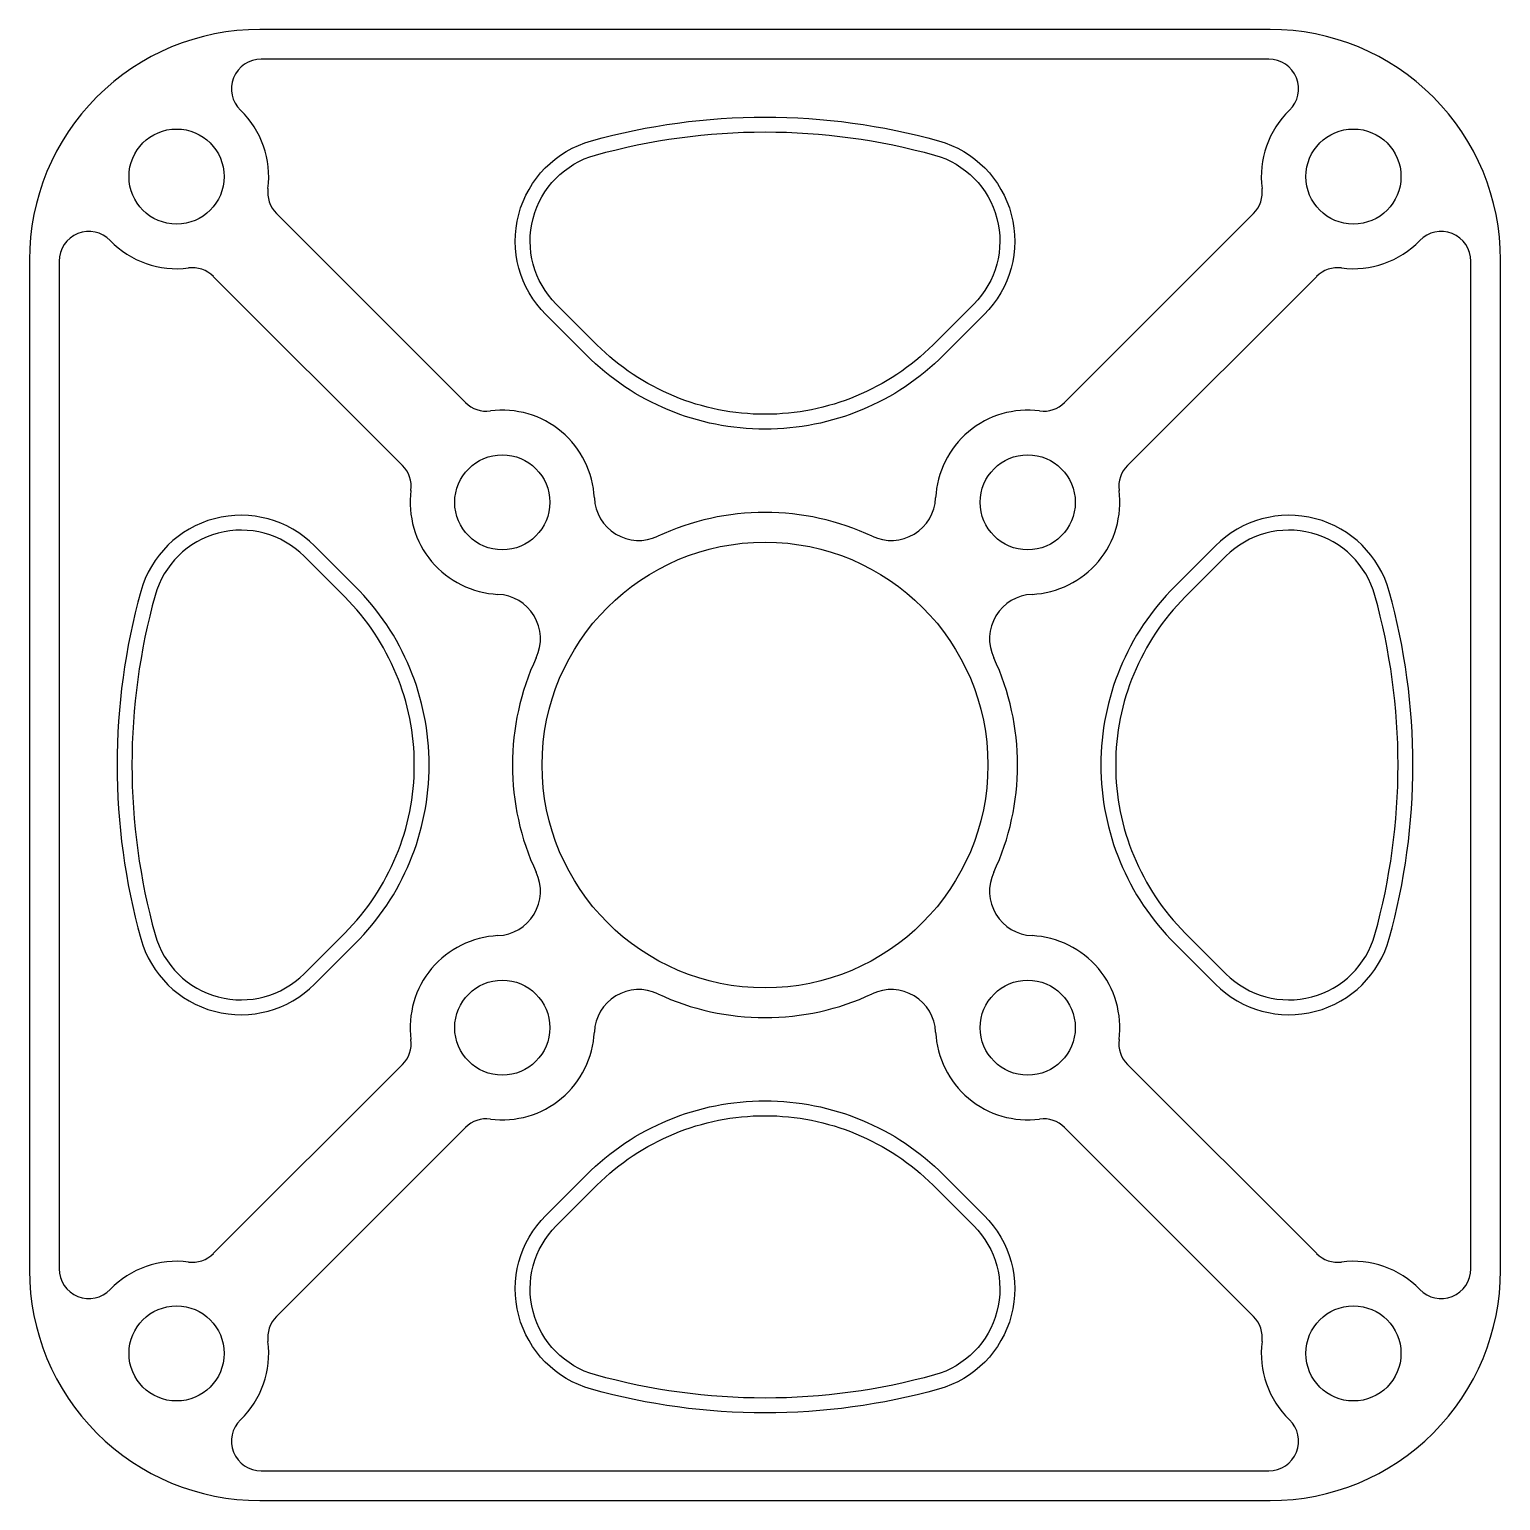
# Model space of a CAD drawing. Header units: millimetres. Extents: x 123.7 to 173.3, y 53.2 to 102.7.
import ezdxf

# ---------------------------------------------------------------- set-up
doc = ezdxf.new("R2010")
doc.units = ezdxf.units.MM

msp = doc.modelspace()

# ---------------------------------------------------------------- linework, layer by layer
for p, q in [((165.453, 101.713), (131.547, 101.713)), ((124.75, 94.916), (124.75, 61.011)), ((172.25, 61.011), (172.25, 94.916)), ((131.547, 54.213), (165.453, 54.213))]:
    msp.add_line(p, q)
at = {"lineweight": 18}
for p, q in [((132.059, 96.525), (138.424, 90.161)), ((164.941, 96.525), (158.576, 90.161)), ((129.938, 94.404), (136.303, 88.039)), ((167.062, 94.404), (160.697, 88.039)), ((136.303, 67.887), (129.938, 61.523)), ((160.697, 67.887), (167.062, 61.523)), ((138.424, 65.766), (132.059, 59.402)), ((158.576, 65.766), (164.941, 59.402))]:
    msp.add_line(p, q, dxfattribs=at)
for points in [[(165.5, 53.213, 0.414214), (173.25, 60.963), (173.25, 94.963, 0.414214), (165.5, 102.713), (131.5, 102.713, 0.414214), (123.75, 94.963), (123.75, 60.963, 0.414214), (131.5, 53.213)], [(155.878, 93.12), (154.51, 91.752, -0.414214), (142.49, 91.752), (141.122, 93.12, -0.574208), (142.659, 98.966, -0.136457), (154.341, 98.966, -0.574208)], [(155.524, 93.473), (154.157, 92.106, -0.414214), (142.843, 92.106), (141.476, 93.473, -0.574208), (142.793, 98.485, -0.136457), (154.207, 98.485, -0.574208)], [(127.497, 72.123, 0.574208), (133.344, 70.586), (134.711, 71.953, 0.414214), (134.711, 83.974), (133.344, 85.341, 0.574208), (127.497, 83.804, 0.136457)], [(163.656, 85.341), (162.289, 83.974, 0.414214), (162.289, 71.953), (163.656, 70.586, 0.574208), (169.503, 72.123, 0.136457), (169.503, 83.804, 0.574208)], [(127.979, 72.257, 0.574208), (132.99, 70.939), (134.358, 72.307, 0.414214), (134.358, 83.62), (132.99, 84.988, 0.574208), (127.979, 83.67, 0.136457)], [(164.01, 84.988), (162.642, 83.62, 0.414214), (162.642, 72.307), (164.01, 70.939, 0.574208), (169.021, 72.257, 0.136457), (169.021, 83.67, 0.574208)], [(155.878, 62.807, -0.574208), (154.341, 56.961, -0.136457), (142.659, 56.961, -0.574208), (141.122, 62.807), (142.49, 64.175, -0.414214), (154.51, 64.175)], [(155.524, 62.454, -0.574208), (154.207, 57.442, -0.136457), (142.793, 57.442, -0.574208), (141.476, 62.454), (142.843, 63.821, -0.414214), (154.157, 63.821)]]:
    msp.add_lwpolyline(points, format="xyb", close=True)
for centre, radius in [((128.701, 97.762), 1.6), ((168.299, 97.762), 1.6), ((139.661, 86.802), 1.6), ((157.339, 86.802), 1.6), ((148.5, 77.963), 7.5), ((139.661, 69.125), 1.6), ((157.339, 69.125), 1.6), ((128.701, 58.165), 1.6), ((168.299, 58.165), 1.6)]:
    msp.add_circle(centre, radius)
for centre, radius, start, end in [((131.547, 100.713), 1, 90, 226.0346), ((165.453, 100.713), 1, 313.9654, 90), ((128.701, 97.762), 3.1, 352.5719, 46.0346), ((168.299, 97.762), 3.1, 133.9654, 187.4281), ((132.767, 97.232), 1, 172.5719, 225), ((164.233, 97.232), 1, 315, 7.4281), ((125.75, 94.916), 1, 43.9654, 180), ((128.701, 97.762), 3.1, 223.9654, 277.4281), ((168.299, 97.762), 3.1, 262.5719, 316.0346), ((171.25, 94.916), 1, 0, 136.0346), ((129.231, 93.697), 1, 45, 97.4281), ((167.769, 93.697), 1, 82.5719, 135), ((139.131, 90.868), 1, 225, 277.4281), ((157.869, 90.868), 1, 262.5719, 315), ((139.661, 86.802), 3.1, 2.6909, 97.4281), ((157.339, 86.802), 3.1, 82.5719, 177.3091), ((135.596, 87.332), 1, 352.5719, 45), ((161.404, 87.332), 1, 135, 187.4281), ((139.661, 86.802), 3.1, 172.5719, 267.3091), ((157.339, 86.802), 3.1, 272.6909, 7.4281), ((144.256, 87.018), 1.5, 182.6909, 295.1121), ((152.744, 87.018), 1.5, 244.8879, 357.3091), ((148.5, 77.963), 8.5, 64.8879, 115.1121), ((139.445, 82.207), 1.5, 334.8879, 87.3091), ((157.555, 82.207), 1.5, 92.6909, 205.1121), ((148.5, 77.963), 8.5, 154.8879, 205.1121), ((148.5, 77.963), 8.5, 334.8879, 25.1121), ((139.445, 73.72), 1.5, 272.6909, 25.1121), ((157.555, 73.72), 1.5, 154.8879, 267.3091), ((139.661, 69.125), 3.1, 92.6909, 187.4281), ((157.339, 69.125), 3.1, 352.5719, 87.3091), ((144.256, 68.909), 1.5, 64.8879, 177.3091), ((152.744, 68.909), 1.5, 2.6909, 115.1121), ((148.5, 77.963), 8.5, 244.8879, 295.1121), ((139.661, 69.125), 3.1, 262.5719, 357.3091), ((157.339, 69.125), 3.1, 182.6909, 277.4281), ((135.596, 68.595), 1, 315, 7.4281), ((161.404, 68.595), 1, 172.5719, 225), ((139.131, 65.059), 1, 82.5719, 135), ((157.869, 65.059), 1, 45, 97.4281), ((129.231, 62.23), 1, 262.5719, 315), ((167.769, 62.23), 1, 225, 277.4281), ((125.75, 61.011), 1, 180, 316.0346), ((128.701, 58.165), 3.1, 82.5719, 136.0346), ((168.299, 58.165), 3.1, 43.9654, 97.4281), ((171.25, 61.011), 1, 223.9654, 0), ((132.767, 58.695), 1, 135, 187.4281), ((164.233, 58.695), 1, 352.5719, 45), ((128.701, 58.165), 3.1, 313.9654, 7.4281), ((168.299, 58.165), 3.1, 172.5719, 226.0346), ((131.547, 55.213), 1, 133.9654, 270), ((165.453, 55.213), 1, 270, 46.0346)]:
    msp.add_arc(centre, radius, start, end)

doc.saveas('drawing.dxf')
